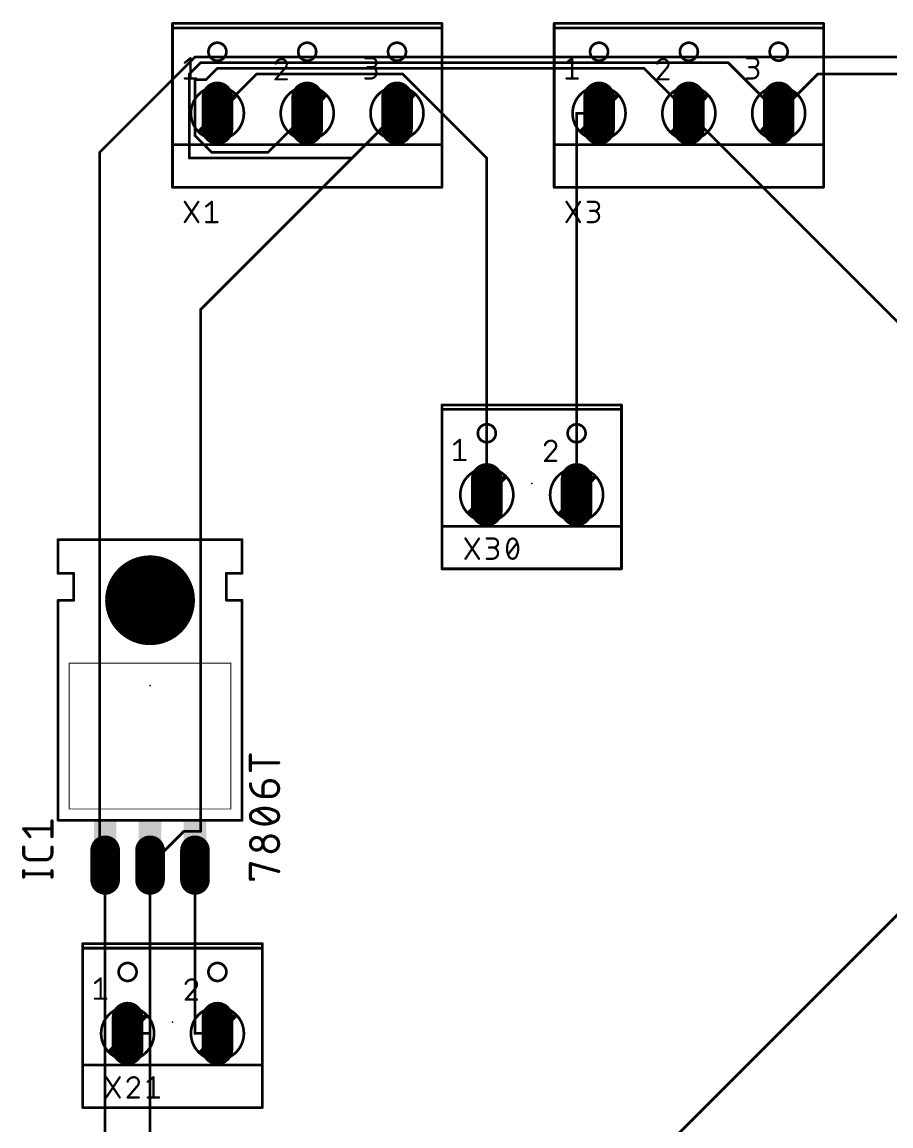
# Model space of a CAD drawing. Extents: x 12 to 245, y 1 to 99.
# Drawn here: x 11.8 to 61, y 36 to 98.5 of the extents above; entities that cross this region are included whole.
import ezdxf

# ---------------------------------------------------------------- set-up
doc = ezdxf.new("R2010")
doc.units = 0
for name, color, linetype in [('1', 12, 'CONTINUOUS'), ('17', 110, 'CONTINUOUS'), ('20', 31, 'CONTINUOUS'), ('21', 253, 'CONTINUOUS'), ('23', 53, 'CONTINUOUS'), ('25', 253, 'CONTINUOUS'), ('27', 253, 'CONTINUOUS'), ('42', 132, 'CONTINUOUS'), ('43', 110, 'CONTINUOUS'), ('51', 253, 'CONTINUOUS')]:
    doc.layers.add(name, color=color, linetype=linetype)

# ---------------------------------------------------------------- blocks, each defined once
blk = doc.blocks.new('RECT')
blk.add_solid([(-0.5, -0.5), (0.5, -0.5), (-0.5, 0.5), (0.5, 0.5)])
blk = doc.blocks.new('LONGP100')
at = {"const_width": 1}
blk.add_lwpolyline([(-0.5, 0), (0.5, 0)], dxfattribs=at)
at = {"const_width": 0.5}
for points in [[(-0.5, 0.25, 1), (-0.5, -0.25)], [(0.5, -0.25, 1), (0.5, 0.25)]]:
    blk.add_lwpolyline(points, format="xyb", dxfattribs=at)

msp = doc.modelspace()

# ---------------------------------------------------------------- linework, layer by layer
at = {"layer": '1', "const_width": 0.1524}
for points in [[(16.1925, 91.1225), (21.59, 96.52)], [(21.2725, 95.5675), (21.9075, 96.2025)], [(21.59, 96.52), (66.675, 96.52)], [(21.9075, 96.2025), (51.7525, 96.2025)], [(51.7525, 96.2025), (54.61, 93.345)], [(21.2725, 90.805), (21.2725, 95.5675)], [(22.86, 95.885), (22.225, 95.25)], [(46.99, 95.885), (22.86, 95.885)], [(25.0825, 95.5675), (22.86, 93.345)], [(33.3375, 95.5675), (25.0825, 95.5675)], [(38.1, 90.805), (33.3375, 95.5675)], [(49.53, 93.345), (46.99, 95.885)], [(56.8325, 95.5675), (54.61, 93.345)], [(65.0875, 95.5675), (56.8325, 95.5675)], [(21.59, 95.25), (21.59, 92.075)], [(22.225, 95.25), (21.59, 95.25)], [(25.7175, 91.1225), (27.94, 93.345)], [(30.48, 90.805), (33.02, 93.345)], [(43.18, 93.345), (43.18, 71.755)], [(44.45, 93.345), (43.18, 93.345)], [(64.4525, 78.4225), (49.53, 93.345)], [(21.59, 92.075), (22.5425, 91.1225)], [(16.1925, 50.8), (16.1925, 91.1225)], [(22.5425, 91.1225), (25.7175, 91.1225)], [(30.48, 90.805), (21.2725, 90.805)], [(21.9075, 82.2325), (30.48, 90.805)], [(38.1, 71.755), (38.1, 90.805)], [(21.9075, 52.705), (21.9075, 82.2325)], [(86.36, 73.025), (22.86, 9.525)], [(19.05, 50.8), (20.955, 52.705)], [(20.955, 52.705), (21.9075, 52.705)], [(16.51, 50.8), (16.1925, 50.8)], [(16.51, 6.985), (16.51, 50.8)], [(19.05, 41.275), (19.05, 50.8)], [(21.59, 41.275), (21.59, 50.8)], [(17.78, 41.275), (19.05, 41.275)], [(19.05, 41.275), (19.05, 10.795)], [(22.86, 41.275), (21.59, 41.275)]]:
    msp.add_lwpolyline(points, dxfattribs=at)
at = {"layer": '1', "const_width": 0.0762}
for points in [[(21.59, 96.5581, 1), (21.59, 96.4819)], [(21.6169, 96.4931, 1), (21.5631, 96.5469)], [(21.9075, 96.2406, 1), (21.9075, 96.1644)], [(21.9344, 96.1756, 1), (21.8806, 96.2294)], [(51.7794, 96.2294, 1), (51.7256, 96.1756)], [(51.7525, 96.1644, 1), (51.7525, 96.2406)], [(21.3106, 95.5675, 1), (21.2344, 95.5675)], [(21.2456, 95.5944, 1), (21.2994, 95.5406)], [(22.86, 95.9231, 1), (22.86, 95.8469)], [(22.8869, 95.8581, 1), (22.8331, 95.9119)], [(25.0825, 95.6056, 1), (25.0825, 95.5294)], [(25.1094, 95.5406, 1), (25.0556, 95.5944)], [(33.3644, 95.5944, 1), (33.3106, 95.5406)], [(33.3375, 95.5294, 1), (33.3375, 95.6056)], [(47.0169, 95.9119, 1), (46.9631, 95.8581)], [(46.99, 95.8469, 1), (46.99, 95.9231)], [(56.8325, 95.6056, 1), (56.8325, 95.5294)], [(56.8594, 95.5406, 1), (56.8056, 95.5944)], [(21.6281, 95.25, 1), (21.5519, 95.25)], [(21.59, 95.2881, 1), (21.59, 95.2119)], [(22.1981, 95.2769, 1), (22.2519, 95.2231)], [(22.225, 95.2119, 1), (22.225, 95.2881)], [(22.8331, 93.3719, 1), (22.8869, 93.3181)], [(27.9669, 93.3181, 1), (27.9131, 93.3719)], [(33.0469, 93.3181, 1), (32.9931, 93.3719)], [(43.2181, 93.345, 1), (43.1419, 93.345)], [(43.18, 93.3831, 1), (43.18, 93.3069)], [(44.45, 93.3069, 1), (44.45, 93.3831)], [(49.5569, 93.3719, 1), (49.5031, 93.3181)], [(49.5031, 93.3181, 1), (49.5569, 93.3719)], [(54.5831, 93.3719, 1), (54.6369, 93.3181)], [(54.5831, 93.3181, 1), (54.6369, 93.3719)], [(21.5519, 92.075, 1), (21.6281, 92.075)], [(21.6169, 92.1019, 1), (21.5631, 92.0481)], [(16.2306, 91.1225, 1), (16.1544, 91.1225)], [(22.5425, 91.1606, 1), (22.5425, 91.0844)], [(25.7175, 91.0844, 1), (25.7175, 91.1606)], [(16.1656, 91.1494, 1), (16.2194, 91.0956)], [(21.2725, 90.8431, 1), (21.2725, 90.7669)], [(21.2344, 90.805, 1), (21.3106, 90.805)], [(22.5156, 91.0956, 1), (22.5694, 91.1494)], [(25.6906, 91.1494, 1), (25.7444, 91.0956)], [(30.4531, 90.8319, 1), (30.5069, 90.7781)], [(30.5069, 90.7781, 1), (30.4531, 90.8319)], [(30.48, 90.7669, 1), (30.48, 90.8431)], [(38.1381, 90.805, 1), (38.0619, 90.805)], [(38.0731, 90.7781, 1), (38.1269, 90.8319)], [(21.9456, 82.2325, 1), (21.8694, 82.2325)], [(21.8806, 82.2594, 1), (21.9344, 82.2056)], [(38.0619, 71.755, 1), (38.1381, 71.755)], [(43.1419, 71.755, 1), (43.2181, 71.755)], [(20.955, 52.7431, 1), (20.955, 52.6669)], [(20.9819, 52.6781, 1), (20.9281, 52.7319)], [(21.8694, 52.705, 1), (21.9456, 52.705)], [(21.9075, 52.6669, 1), (21.9075, 52.7431)], [(16.1925, 50.8381, 1), (16.1925, 50.7619)], [(16.1544, 50.8, 1), (16.2306, 50.8)], [(16.5481, 50.8, 1), (16.4719, 50.8)], [(16.51, 50.7619, 1), (16.51, 50.8381)], [(19.0881, 50.8, 1), (19.0119, 50.8)], [(19.0231, 50.8269, 1), (19.0769, 50.7731)], [(21.6281, 50.8, 1), (21.5519, 50.8)], [(17.78, 41.3131, 1), (17.78, 41.2369)], [(19.0881, 41.275, 1), (19.0119, 41.275)], [(19.0119, 41.275, 1), (19.0881, 41.275)], [(19.05, 41.2369, 1), (19.05, 41.3131)], [(21.59, 41.3131, 1), (21.59, 41.2369)], [(21.5519, 41.275, 1), (21.6281, 41.275)], [(22.86, 41.2369, 1), (22.86, 41.3131)]]:
    msp.add_lwpolyline(points, format="xyb", dxfattribs=at)
at = {"layer": '20'}
msp.add_circle((19.05, 65.786), 1.651, dxfattribs=at)
at = {"layer": '21'}
for points, const_width in [([(20.32, 98.171), (20.32, 98.425)], 0.1524), ([(20.32, 98.425), (35.56, 98.425)], 0.1524), ([(35.56, 98.171), (20.32, 98.171)], 0.1524), ([(20.32, 91.567), (20.32, 98.171)], 0.1524), ([(35.56, 98.171), (35.56, 98.425)], 0.1524), ([(35.56, 98.171), (35.56, 91.567)], 0.1524), ([(41.91, 98.171), (41.91, 98.425)], 0.1524), ([(41.91, 98.425), (57.15, 98.425)], 0.1524), ([(57.15, 98.171), (41.91, 98.171)], 0.1524), ([(41.91, 91.567), (41.91, 98.171)], 0.1524), ([(57.15, 98.171), (57.15, 98.425)], 0.1524), ([(57.15, 98.171), (57.15, 91.567)], 0.1524), ([(20.32, 89.154), (20.32, 91.567)], 0.1524), ([(20.32, 91.567), (21.971, 91.567)], 0.1524), ([(23.749, 91.567), (27.051, 91.567)], 0.1524), ([(28.829, 91.567), (32.131, 91.567)], 0.1524), ([(33.909, 91.567), (35.56, 91.567)], 0.1524), ([(35.56, 91.567), (35.56, 89.154)], 0.1524), ([(41.91, 89.154), (41.91, 91.567)], 0.1524), ([(41.91, 91.567), (43.561, 91.567)], 0.1524), ([(45.339, 91.567), (48.641, 91.567)], 0.1524), ([(50.419, 91.567), (53.721, 91.567)], 0.1524), ([(55.499, 91.567), (57.15, 91.567)], 0.1524), ([(57.15, 91.567), (57.15, 89.154)], 0.1524), ([(20.32, 89.154), (35.56, 89.154)], 0.1524), ([(41.91, 89.154), (57.15, 89.154)], 0.1524), ([(35.56, 76.581), (35.56, 76.835)], 0.1524), ([(35.56, 76.835), (45.72, 76.835)], 0.1524), ([(45.72, 76.581), (45.72, 76.835)], 0.1524), ([(35.56, 76.581), (45.72, 76.581)], 0.1524), ([(35.56, 76.581), (35.56, 69.977)], 0.1524), ([(45.72, 69.977), (45.72, 76.581)], 0.1524), ([(35.56, 69.977), (37.211, 69.977)], 0.1524), ([(35.56, 69.977), (35.56, 67.564)], 0.1524), ([(38.989, 69.977), (42.291, 69.977)], 0.1524), ([(44.069, 69.977), (45.72, 69.977)], 0.1524), ([(45.72, 67.564), (45.72, 69.977)], 0.1524), ([(24.257, 69.215), (13.843, 69.215)], 0.1524), ([(13.843, 67.31), (13.843, 69.215)], 0.1524), ([(24.257, 67.31), (24.257, 69.215)], 0.1524), ([(45.72, 67.564), (35.56, 67.564)], 0.1524), ([(14.732, 67.31), (13.843, 67.31)], 0.1524), ([(14.732, 65.786), (14.732, 67.31)], 0.1524), ([(23.368, 65.786), (23.368, 67.31)], 0.1524), ([(23.368, 67.31), (24.257, 67.31)], 0.1524), ([(13.843, 53.34), (13.843, 65.786)], 0.1524), ([(13.843, 65.786), (14.732, 65.786)], 0.1524), ([(24.257, 65.786), (23.368, 65.786)], 0.1524), ([(24.257, 53.34), (24.257, 65.786)], 0.1524), ([(23.622, 62.23), (14.478, 62.23)], 0.0508), ([(14.478, 53.975), (14.478, 62.23)], 0.0508), ([(23.622, 62.23), (23.622, 53.975)], 0.0508), ([(14.478, 53.975), (23.622, 53.975)], 0.0508), ([(13.843, 53.34), (24.257, 53.34)], 0.1524), ([(15.24, 46.101), (15.24, 46.355)], 0.1524), ([(15.24, 46.355), (25.4, 46.355)], 0.1524), ([(25.4, 46.101), (25.4, 46.355)], 0.1524), ([(15.24, 46.101), (25.4, 46.101)], 0.1524), ([(15.24, 46.101), (15.24, 39.497)], 0.1524), ([(25.4, 39.497), (25.4, 46.101)], 0.1524), ([(15.24, 39.497), (16.891, 39.497)], 0.1524), ([(15.24, 39.497), (15.24, 37.084)], 0.1524), ([(18.669, 39.497), (21.971, 39.497)], 0.1524), ([(23.749, 39.497), (25.4, 39.497)], 0.1524), ([(25.4, 37.084), (25.4, 39.497)], 0.1524), ([(25.4, 37.084), (15.24, 37.084)], 0.1524)]:
    msp.add_lwpolyline(points, dxfattribs=dict(at, const_width=const_width))
for points, const_width in [([(20.3581, 98.425, 1), (20.2819, 98.425)], 0.0762), ([(20.32, 98.4631, 1), (20.32, 98.3869)], 0.0762), ([(20.32, 98.2091, 1), (20.32, 98.1329)], 0.0762), ([(20.3581, 98.171, 1), (20.2819, 98.171)], 0.0762), ([(20.2819, 98.171, 1), (20.3581, 98.171)], 0.0762), ([(35.5981, 98.425, 1), (35.5219, 98.425)], 0.0762), ([(35.5981, 98.171, 1), (35.5219, 98.171)], 0.0762), ([(35.5219, 98.171, 1), (35.5981, 98.171)], 0.0762), ([(35.56, 98.3869, 1), (35.56, 98.4631)], 0.0762), ([(35.56, 98.1329, 1), (35.56, 98.2091)], 0.0762), ([(41.9481, 98.425, 1), (41.8719, 98.425)], 0.0762), ([(41.91, 98.4631, 1), (41.91, 98.3869)], 0.0762), ([(41.91, 98.2091, 1), (41.91, 98.1329)], 0.0762), ([(41.9481, 98.171, 1), (41.8719, 98.171)], 0.0762), ([(41.8719, 98.171, 1), (41.9481, 98.171)], 0.0762), ([(57.1881, 98.425, 1), (57.1119, 98.425)], 0.0762), ([(57.1881, 98.171, 1), (57.1119, 98.171)], 0.0762), ([(57.1119, 98.171, 1), (57.1881, 98.171)], 0.0762), ([(57.15, 98.3869, 1), (57.15, 98.4631)], 0.0762), ([(57.15, 98.1329, 1), (57.15, 98.2091)], 0.0762), ([(22.86, 96.3168, 1), (22.86, 97.3328, 1), (22.86, 96.3168)], 0.1524), ([(27.94, 96.3168, 1), (27.94, 97.3328, 1), (27.94, 96.3168)], 0.1524), ([(33.02, 96.3168, 1), (33.02, 97.3328, 1), (33.02, 96.3168)], 0.1524), ([(44.45, 96.3168, 1), (44.45, 97.3328, 1), (44.45, 96.3168)], 0.1524), ([(49.53, 96.3168, 1), (49.53, 97.3328, 1), (49.53, 96.3168)], 0.1524), ([(54.61, 96.3168, 1), (54.61, 97.3328, 1), (54.61, 96.3168)], 0.1524), ([(20.3581, 91.567, 1), (20.2819, 91.567)], 0.0762), ([(20.32, 91.6051, 1), (20.32, 91.5289)], 0.0762), ([(20.2819, 91.567, 1), (20.3581, 91.567)], 0.0762), ([(21.971, 91.5289, 1), (21.971, 91.6051)], 0.0762), ([(23.749, 91.6051, 1), (23.749, 91.5289)], 0.0762), ([(27.051, 91.5289, 1), (27.051, 91.6051)], 0.0762), ([(28.829, 91.6051, 1), (28.829, 91.5289)], 0.0762), ([(32.131, 91.5289, 1), (32.131, 91.6051)], 0.0762), ([(33.909, 91.6051, 1), (33.909, 91.5289)], 0.0762), ([(35.5981, 91.567, 1), (35.5219, 91.567)], 0.0762), ([(35.5219, 91.567, 1), (35.5981, 91.567)], 0.0762), ([(35.56, 91.5289, 1), (35.56, 91.6051)], 0.0762), ([(41.9481, 91.567, 1), (41.8719, 91.567)], 0.0762), ([(41.91, 91.6051, 1), (41.91, 91.5289)], 0.0762), ([(41.8719, 91.567, 1), (41.9481, 91.567)], 0.0762), ([(43.561, 91.5289, 1), (43.561, 91.6051)], 0.0762), ([(45.339, 91.6051, 1), (45.339, 91.5289)], 0.0762), ([(48.641, 91.5289, 1), (48.641, 91.6051)], 0.0762), ([(50.419, 91.6051, 1), (50.419, 91.5289)], 0.0762), ([(53.721, 91.5289, 1), (53.721, 91.6051)], 0.0762), ([(55.499, 91.6051, 1), (55.499, 91.5289)], 0.0762), ([(57.1881, 91.567, 1), (57.1119, 91.567)], 0.0762), ([(57.1119, 91.567, 1), (57.1881, 91.567)], 0.0762), ([(57.15, 91.5289, 1), (57.15, 91.6051)], 0.0762), ([(20.32, 89.1921, 1), (20.32, 89.1159)], 0.0762), ([(20.2819, 89.154, 1), (20.3581, 89.154)], 0.0762), ([(35.5219, 89.154, 1), (35.5981, 89.154)], 0.0762), ([(35.56, 89.1159, 1), (35.56, 89.1921)], 0.0762), ([(41.91, 89.1921, 1), (41.91, 89.1159)], 0.0762), ([(41.8719, 89.154, 1), (41.9481, 89.154)], 0.0762), ([(57.1119, 89.154, 1), (57.1881, 89.154)], 0.0762), ([(57.15, 89.1159, 1), (57.15, 89.1921)], 0.0762), ([(35.5981, 76.835, 1), (35.5219, 76.835)], 0.0762), ([(35.56, 76.8731, 1), (35.56, 76.7969)], 0.0762), ([(45.7581, 76.835, 1), (45.6819, 76.835)], 0.0762), ([(45.72, 76.7969, 1), (45.72, 76.8731)], 0.0762), ([(35.56, 76.6191, 1), (35.56, 76.5429)], 0.0762), ([(35.5981, 76.581, 1), (35.5219, 76.581)], 0.0762), ([(35.5219, 76.581, 1), (35.5981, 76.581)], 0.0762), ([(45.7581, 76.581, 1), (45.6819, 76.581)], 0.0762), ([(45.6819, 76.581, 1), (45.7581, 76.581)], 0.0762), ([(45.72, 76.5429, 1), (45.72, 76.6191)], 0.0762), ([(38.1, 74.7268, 1), (38.1, 75.7428, 1), (38.1, 74.7268)], 0.1524), ([(43.18, 74.7268, 1), (43.18, 75.7428, 1), (43.18, 74.7268)], 0.1524), ([(35.56, 70.0151, 1), (35.56, 69.9389)], 0.0762), ([(35.5981, 69.977, 1), (35.5219, 69.977)], 0.0762), ([(35.5219, 69.977, 1), (35.5981, 69.977)], 0.0762), ([(37.211, 69.9389, 1), (37.211, 70.0151)], 0.0762), ([(38.989, 70.0151, 1), (38.989, 69.9389)], 0.0762), ([(42.291, 69.9389, 1), (42.291, 70.0151)], 0.0762), ([(44.069, 70.0151, 1), (44.069, 69.9389)], 0.0762), ([(45.7581, 69.977, 1), (45.6819, 69.977)], 0.0762), ([(45.6819, 69.977, 1), (45.7581, 69.977)], 0.0762), ([(45.72, 69.9389, 1), (45.72, 70.0151)], 0.0762), ([(13.843, 69.2531, 1), (13.843, 69.1769)], 0.0762), ([(13.8811, 69.215, 1), (13.8049, 69.215)], 0.0762), ([(24.2951, 69.215, 1), (24.2189, 69.215)], 0.0762), ([(24.257, 69.1769, 1), (24.257, 69.2531)], 0.0762), ([(19.05, 63.9826, 1), (19.05, 67.5894, 1), (19.05, 63.9826)], 0.1524), ([(35.56, 67.6021, 1), (35.56, 67.5259)], 0.0762), ([(35.5219, 67.564, 1), (35.5981, 67.564)], 0.0762), ([(45.6819, 67.564, 1), (45.7581, 67.564)], 0.0762), ([(45.72, 67.5259, 1), (45.72, 67.6021)], 0.0762), ([(13.843, 67.3481, 1), (13.843, 67.2719)], 0.0762), ([(13.8049, 67.31, 1), (13.8811, 67.31)], 0.0762), ([(14.7701, 67.31, 1), (14.6939, 67.31)], 0.0762), ([(14.732, 67.2719, 1), (14.732, 67.3481)], 0.0762), ([(23.4061, 67.31, 1), (23.3299, 67.31)], 0.0762), ([(23.368, 67.3481, 1), (23.368, 67.2719)], 0.0762), ([(24.2189, 67.31, 1), (24.2951, 67.31)], 0.0762), ([(24.257, 67.2719, 1), (24.257, 67.3481)], 0.0762), ([(13.8811, 65.786, 1), (13.8049, 65.786)], 0.0762), ([(13.843, 65.8241, 1), (13.843, 65.7479)], 0.0762), ([(14.6939, 65.786, 1), (14.7701, 65.786)], 0.0762), ([(14.732, 65.7479, 1), (14.732, 65.8241)], 0.0762), ([(23.368, 65.8241, 1), (23.368, 65.7479)], 0.0762), ([(23.3299, 65.786, 1), (23.4061, 65.786)], 0.0762), ([(24.2951, 65.786, 1), (24.2189, 65.786)], 0.0762), ([(24.257, 65.7479, 1), (24.257, 65.8241)], 0.0762), ([(14.478, 62.2427, 1), (14.478, 62.2173)], 0.0254), ([(14.4907, 62.23, 1), (14.4653, 62.23)], 0.0254), ([(23.6347, 62.23, 1), (23.6093, 62.23)], 0.0254), ([(23.622, 62.2173, 1), (23.622, 62.2427)], 0.0254), ([(14.478, 53.9877, 1), (14.478, 53.9623)], 0.0254), ([(14.4653, 53.975, 1), (14.4907, 53.975)], 0.0254), ([(23.6093, 53.975, 1), (23.6347, 53.975)], 0.0254), ([(23.622, 53.9623, 1), (23.622, 53.9877)], 0.0254), ([(13.843, 53.3781, 1), (13.843, 53.3019)], 0.0762), ([(13.8049, 53.34, 1), (13.8811, 53.34)], 0.0762), ([(24.2189, 53.34, 1), (24.2951, 53.34)], 0.0762), ([(24.257, 53.3019, 1), (24.257, 53.3781)], 0.0762), ([(15.2781, 46.355, 1), (15.2019, 46.355)], 0.0762), ([(15.24, 46.3931, 1), (15.24, 46.3169)], 0.0762), ([(25.4381, 46.355, 1), (25.3619, 46.355)], 0.0762), ([(25.4, 46.3169, 1), (25.4, 46.3931)], 0.0762), ([(15.24, 46.1391, 1), (15.24, 46.0629)], 0.0762), ([(15.2781, 46.101, 1), (15.2019, 46.101)], 0.0762), ([(15.2019, 46.101, 1), (15.2781, 46.101)], 0.0762), ([(25.4381, 46.101, 1), (25.3619, 46.101)], 0.0762), ([(25.3619, 46.101, 1), (25.4381, 46.101)], 0.0762), ([(25.4, 46.0629, 1), (25.4, 46.1391)], 0.0762), ([(17.78, 44.2468, 1), (17.78, 45.2628, 1), (17.78, 44.2468)], 0.1524), ([(22.86, 44.2468, 1), (22.86, 45.2628, 1), (22.86, 44.2468)], 0.1524), ([(15.24, 39.5351, 1), (15.24, 39.4589)], 0.0762), ([(15.2781, 39.497, 1), (15.2019, 39.497)], 0.0762), ([(15.2019, 39.497, 1), (15.2781, 39.497)], 0.0762), ([(16.891, 39.4589, 1), (16.891, 39.5351)], 0.0762), ([(18.669, 39.5351, 1), (18.669, 39.4589)], 0.0762), ([(21.971, 39.4589, 1), (21.971, 39.5351)], 0.0762), ([(23.749, 39.5351, 1), (23.749, 39.4589)], 0.0762), ([(25.4381, 39.497, 1), (25.3619, 39.497)], 0.0762), ([(25.3619, 39.497, 1), (25.4381, 39.497)], 0.0762), ([(25.4, 39.4589, 1), (25.4, 39.5351)], 0.0762), ([(15.24, 37.1221, 1), (15.24, 37.0459)], 0.0762), ([(15.2019, 37.084, 1), (15.2781, 37.084)], 0.0762), ([(25.3619, 37.084, 1), (25.4381, 37.084)], 0.0762), ([(25.4, 37.0459, 1), (25.4, 37.1221)], 0.0762)]:
    msp.add_lwpolyline(points, format="xyb", dxfattribs=dict(at, const_width=const_width))
at = {"layer": '23'}
for p in [(27.94, 93.98), (49.53, 93.98), (40.64, 72.39), (19.05, 60.96), (20.32, 41.91)]:
    msp.add_point(p, dxfattribs=at)
at = {"layer": '25'}
for points, const_width in [([(21.0185, 87.1855), (21.7805, 88.3285)], 0.127), ([(21.0185, 88.3285), (21.7805, 87.1855)], 0.127), ([(22.225, 88.0745), (22.5425, 88.3285)], 0.127), ([(22.5425, 88.3285), (22.5425, 87.1855)], 0.127), ([(42.6085, 87.1855), (43.3705, 88.3285)], 0.127), ([(42.6085, 88.3285), (43.3705, 87.1855)], 0.127), ([(43.815, 88.3285), (44.196, 88.3285)], 0.127), ([(44.196, 87.8205), (43.942, 87.8205)], 0.127), ([(22.225, 87.1855), (22.86, 87.1855)], 0.127), ([(43.815, 87.1855), (44.1325, 87.1855)], 0.127), ([(36.8935, 68.1355), (37.6555, 69.2785)], 0.127), ([(36.8935, 69.2785), (37.6555, 68.1355)], 0.127), ([(38.1, 69.2785), (38.481, 69.2785)], 0.127), ([(38.481, 68.7705), (38.227, 68.7705)], 0.127), ([(39.3065, 68.3895), (39.8145, 69.0245)], 0.127), ([(38.1, 68.1355), (38.4175, 68.1355)], 0.127), ([(13.5001, 52.4133), (13.5001, 53.3023)], 0.1778), ([(12.2555, 52.4133), (11.8999, 52.8578)], 0.1778), ([(11.8999, 52.8578), (13.5001, 52.8578)], 0.1778), ([(11.8999, 51.4619), (11.8999, 51.8175)], 0.1778), ([(13.5001, 51.8175), (13.5001, 51.4619)], 0.1778), ([(13.1445, 51.1063), (12.2555, 51.1063)], 0.1778), ([(11.8999, 50.1269), (11.8999, 50.4825)], 0.1778), ([(11.8999, 50.3047), (13.5001, 50.3047)], 0.1778), ([(13.5001, 50.1269), (13.5001, 50.4825)], 0.1778), ([(16.5735, 37.6555), (17.3355, 38.7985)], 0.127), ([(16.5735, 38.7985), (17.3355, 37.6555)], 0.127), ([(18.923, 38.5445), (19.2405, 38.7985)], 0.127), ([(19.2405, 38.7985), (19.2405, 37.6555)], 0.127), ([(18.3198, 38.2905), (17.78, 37.6555)], 0.127), ([(17.78, 37.6555), (18.415, 37.6555)], 0.127), ([(18.923, 37.6555), (19.558, 37.6555)], 0.127)]:
    msp.add_lwpolyline(points, dxfattribs=dict(at, const_width=const_width))
for points, const_width in [([(21.0449, 88.3461, 1), (20.9921, 88.3109)], 0.0635), ([(21.8069, 88.3109, 1), (21.7541, 88.3461)], 0.0635), ([(22.2052, 88.0993, 1), (22.2448, 88.0497)], 0.0635), ([(22.5742, 88.3285, 1), (22.5108, 88.3285)], 0.0635), ([(22.5623, 88.3037, 1), (22.5227, 88.3533)], 0.0635), ([(42.6349, 88.3461, 1), (42.5821, 88.3109)], 0.0635), ([(43.3969, 88.3109, 1), (43.3441, 88.3461)], 0.0635), ([(43.815, 88.3603, 1), (43.815, 88.2968)], 0.0635), ([(44.196, 87.8205, 1), (44.196, 88.3285)], 0.127), ([(44.196, 88.3603, 1), (44.196, 88.2968)], 0.0635), ([(44.196, 88.2968, 1), (44.196, 88.3603)], 0.0635), ([(43.942, 87.8523, 1), (43.942, 87.7888)], 0.0635), ([(44.1325, 87.8523, 1), (44.1325, 87.7888)], 0.0635), ([(44.1325, 87.1855, 1), (44.1325, 87.8205)], 0.127), ([(44.196, 87.8523, 1), (44.196, 87.7888)], 0.0635), ([(44.196, 87.7888, 1), (44.196, 87.8523)], 0.0635), ([(20.9921, 87.2031, 1), (21.0449, 87.1679)], 0.0635), ([(21.7541, 87.1679, 1), (21.8069, 87.2031)], 0.0635), ([(22.225, 87.2173, 1), (22.225, 87.1538)], 0.0635), ([(22.5108, 87.1855, 1), (22.5742, 87.1855)], 0.0635), ([(22.86, 87.1538, 1), (22.86, 87.2173)], 0.0635), ([(42.5821, 87.2031, 1), (42.6349, 87.1679)], 0.0635), ([(43.3441, 87.1679, 1), (43.3969, 87.2031)], 0.0635), ([(43.815, 87.2173, 1), (43.815, 87.1538)], 0.0635), ([(44.1325, 87.2173, 1), (44.1325, 87.1538)], 0.0635), ([(44.1325, 87.1538, 1), (44.1325, 87.2173)], 0.0635), ([(36.9199, 69.2961, 1), (36.8671, 69.2609)], 0.0635), ([(37.6819, 69.2609, 1), (37.6291, 69.2961)], 0.0635), ([(38.1, 69.3103, 1), (38.1, 69.2468)], 0.0635), ([(38.481, 69.3103, 1), (38.481, 69.2468)], 0.0635), ([(38.481, 68.7705, 1), (38.481, 69.2785)], 0.127), ([(38.481, 69.2468, 1), (38.481, 69.3103)], 0.0635), ([(39.5605, 69.2785, 0.3205), (39.3383, 69.1197)], 0.127), ([(39.5605, 69.3103, 1), (39.5605, 69.2468)], 0.0635), ([(39.7828, 69.1197, 0.3205), (39.5605, 69.2785)], 0.127), ([(39.5605, 69.2468, 1), (39.5605, 69.3103)], 0.0635), ([(38.227, 68.8023, 1), (38.227, 68.7387)], 0.0635), ([(38.4175, 68.8023, 1), (38.4175, 68.7387)], 0.0635), ([(38.4175, 68.1355, 1), (38.4175, 68.7705)], 0.127), ([(38.481, 68.8023, 1), (38.481, 68.7387)], 0.0635), ([(38.481, 68.7387, 1), (38.481, 68.8023)], 0.0635), ([(39.2748, 68.707, 1), (39.2112, 68.707)], 0.0635), ([(39.2112, 68.707, 1), (39.2748, 68.707)], 0.0635), ([(39.3383, 69.1197, 0.1139), (39.243, 68.707)], 0.127), ([(39.243, 68.707, 0.1139), (39.3383, 68.2943)], 0.127), ([(39.3082, 69.13, 1), (39.3683, 69.1095)], 0.0635), ([(39.3668, 69.1058, 1), (39.3097, 69.1337)], 0.0635), ([(39.8113, 69.1337, 1), (39.7542, 69.1058)], 0.0635), ([(39.878, 68.707, 0.1139), (39.7828, 69.1197)], 0.127), ([(39.7828, 68.2943, 0.1139), (39.878, 68.707)], 0.127), ([(39.7527, 69.1095, 1), (39.8128, 69.13)], 0.0635), ([(39.8393, 69.0047, 1), (39.7897, 69.0443)], 0.0635), ([(39.9098, 68.707, 1), (39.8462, 68.707)], 0.0635), ([(39.8462, 68.707, 1), (39.9098, 68.707)], 0.0635), ([(36.8671, 68.1531, 1), (36.9199, 68.1179)], 0.0635), ([(37.6291, 68.1179, 1), (37.6819, 68.1531)], 0.0635), ([(38.1, 68.1673, 1), (38.1, 68.1038)], 0.0635), ([(38.4175, 68.1673, 1), (38.4175, 68.1038)], 0.0635), ([(38.4175, 68.1038, 1), (38.4175, 68.1673)], 0.0635), ([(39.2817, 68.4093, 1), (39.3313, 68.3697)], 0.0635), ([(39.3683, 68.3045, 1), (39.3082, 68.284)], 0.0635), ([(39.3383, 68.2943, 0.3205), (39.5605, 68.1355)], 0.127), ([(39.3097, 68.2803, 1), (39.3668, 68.3082)], 0.0635), ([(39.5605, 68.1355, 0.3205), (39.7828, 68.2943)], 0.127), ([(39.5605, 68.1673, 1), (39.5605, 68.1038)], 0.0635), ([(39.5605, 68.1038, 1), (39.5605, 68.1673)], 0.0635), ([(39.7542, 68.3082, 1), (39.8113, 68.2803)], 0.0635), ([(39.8128, 68.284, 1), (39.7527, 68.3045)], 0.0635), ([(13.5445, 53.3023, 1), (13.4557, 53.3023)], 0.0889), ([(11.9346, 52.8856, 1), (11.8652, 52.83)], 0.0889), ([(11.8999, 52.9023, 1), (11.8999, 52.8134)], 0.0889), ([(12.2208, 52.3855, 1), (12.2902, 52.4411)], 0.0889), ([(13.5001, 52.8134, 1), (13.5001, 52.9023)], 0.0889), ([(11.9444, 51.8175, 1), (11.8555, 51.8175)], 0.0889), ([(13.4557, 52.4133, 1), (13.5445, 52.4133)], 0.0889), ([(13.5445, 51.8175, 1), (13.4557, 51.8175)], 0.0889), ([(11.8999, 51.4619, 0.4142), (12.2555, 51.1063)], 0.1778), ([(11.9444, 51.4619, 1), (11.8555, 51.4619)], 0.0889), ([(11.8555, 51.4619, 1), (11.9444, 51.4619)], 0.0889), ([(13.1445, 51.1063, 0.4142), (13.5001, 51.4619)], 0.1778), ([(13.5445, 51.4619, 1), (13.4557, 51.4619)], 0.0889), ([(13.4557, 51.4619, 1), (13.5445, 51.4619)], 0.0889), ([(12.2555, 51.1508, 1), (12.2555, 51.0619)], 0.0889), ([(12.2555, 51.0619, 1), (12.2555, 51.1508)], 0.0889), ([(13.1445, 51.1508, 1), (13.1445, 51.0619)], 0.0889), ([(13.1445, 51.0619, 1), (13.1445, 51.1508)], 0.0889), ([(11.9444, 50.4825, 1), (11.8555, 50.4825)], 0.0889), ([(11.8999, 50.3492, 1), (11.8999, 50.2603)], 0.0889), ([(11.8555, 50.1269, 1), (11.9444, 50.1269)], 0.0889), ([(13.5445, 50.4825, 1), (13.4557, 50.4825)], 0.0889), ([(13.4557, 50.1269, 1), (13.5445, 50.1269)], 0.0889), ([(13.5001, 50.2603, 1), (13.5001, 50.3492)], 0.0889), ([(16.5999, 38.8161, 1), (16.5471, 38.7809)], 0.0635), ([(17.3619, 38.7809, 1), (17.3091, 38.8161)], 0.0635), ([(18.1293, 38.7985, 0.3252), (17.78, 38.5445)], 0.127), ([(18.1293, 38.8303, 1), (18.1293, 38.7668)], 0.0635), ([(18.415, 38.5128, 0.4142), (18.1293, 38.7985)], 0.127), ([(18.1292, 38.7668, 1), (18.1293, 38.8303)], 0.0635), ([(19.2722, 38.7985, 1), (19.2088, 38.7985)], 0.0635), ([(19.2603, 38.7737, 1), (19.2207, 38.8233)], 0.0635), ([(17.7498, 38.5543, 1), (17.8102, 38.5347)], 0.0635), ([(18.3198, 38.2905, 0.2053), (18.415, 38.5128)], 0.127), ([(18.2979, 38.3135, 1), (18.3416, 38.2675)], 0.0635), ([(18.3439, 38.2699, 1), (18.2956, 38.3111)], 0.0635), ([(18.4467, 38.5128, 1), (18.3833, 38.5127)], 0.0635), ([(18.3833, 38.5128, 1), (18.4467, 38.5128)], 0.0635), ([(18.9032, 38.5693, 1), (18.9428, 38.5197)], 0.0635), ([(16.5471, 37.6731, 1), (16.5999, 37.6379)], 0.0635), ([(17.3091, 37.6379, 1), (17.3619, 37.6731)], 0.0635), ([(17.78, 37.6873, 1), (17.78, 37.6238)], 0.0635), ([(17.7558, 37.6761, 1), (17.8042, 37.6349)], 0.0635), ([(18.415, 37.6238, 1), (18.415, 37.6873)], 0.0635), ([(18.923, 37.6873, 1), (18.923, 37.6238)], 0.0635), ([(19.2088, 37.6555, 1), (19.2722, 37.6555)], 0.0635), ([(19.558, 37.6238, 1), (19.558, 37.6873)], 0.0635)]:
    msp.add_lwpolyline(points, format="xyb", dxfattribs=dict(at, const_width=const_width))
at = {"layer": '27', "const_width": 0.1778}
for points in [[(24.7269, 56.1482), (24.7269, 57.0372)], [(26.3271, 56.5927), (24.7269, 56.5927)], [(25.7937, 55.5783), (25.8826, 55.5783)], [(25.4381, 54.6893), (25.4381, 55.2227)], [(25.8826, 54.6893), (25.4381, 54.6893)], [(25.9715, 53.2151), (25.0825, 53.9263)], [(24.7269, 49.9999), (24.7269, 50.8889)], [(24.7269, 50.8889), (26.3271, 50.4444)], [(24.9047, 49.9999), (24.7269, 49.9999)]]:
    msp.add_lwpolyline(points, dxfattribs=at)
at = {"layer": '27'}
for points, const_width in [([(24.7714, 57.0372, 1), (24.6824, 57.0372)], 0.0889), ([(24.7269, 56.6371, 1), (24.7269, 56.5482)], 0.0889), ([(26.3271, 56.5482, 1), (26.3271, 56.6371)], 0.0889), ([(24.6824, 56.1482, 1), (24.7714, 56.1482)], 0.0889), ([(25.7937, 55.5783, 0.4142), (25.4381, 55.2227)], 0.1778), ([(25.7937, 55.6227, 1), (25.7937, 55.5338)], 0.0889), ([(25.7937, 55.5338, 1), (25.7937, 55.6227)], 0.0889), ([(25.8826, 54.6893, 1), (25.8826, 55.5783)], 0.1778), ([(25.8826, 55.6227, 1), (25.8826, 55.5338)], 0.0889), ([(25.8826, 55.5338, 1), (25.8826, 55.6227)], 0.0889), ([(24.7269, 55.4005, 0.4142), (25.4381, 54.6893)], 0.1778), ([(24.7714, 55.4005, 1), (24.6824, 55.4005)], 0.0889), ([(25.4826, 55.2227, 1), (25.3937, 55.2227)], 0.0889), ([(25.3937, 55.2227, 1), (25.4826, 55.2227)], 0.0889), ([(25.4381, 54.7337, 1), (25.4381, 54.6448)], 0.0889), ([(25.3937, 54.6893, 1), (25.4826, 54.6893)], 0.0889), ([(25.4381, 54.6448, 1), (25.4381, 54.7337)], 0.0889), ([(25.8826, 54.7337, 1), (25.8826, 54.6448)], 0.0889), ([(25.8826, 54.6448, 1), (25.8826, 54.7337)], 0.0889), ([(24.9491, 53.8818, 0.3205), (24.7269, 53.5707)], 0.1778), ([(25.527, 54.0152, 0.1139), (24.9491, 53.8818)], 0.1778), ([(24.9297, 53.9218, 1), (24.9686, 53.8418)], 0.0889), ([(24.9636, 53.8398, 1), (24.9347, 53.9238)], 0.0889), ([(25.1103, 53.961, 1), (25.0547, 53.8915)], 0.0889), ([(26.1049, 53.8818, 0.1139), (25.527, 54.0152)], 0.1778), ([(25.527, 54.0596, 1), (25.527, 53.9707)], 0.0889), ([(25.527, 53.9707, 1), (25.527, 54.0596)], 0.0889), ([(26.3271, 53.5707, 0.3205), (26.1049, 53.8818)], 0.1778), ([(26.1193, 53.9238, 1), (26.0904, 53.8398)], 0.0889), ([(26.0854, 53.8418, 1), (26.1243, 53.9218)], 0.0889), ([(24.7269, 53.5707, 0.3205), (24.9491, 53.2595)], 0.1778), ([(24.7713, 53.5707, 1), (24.6825, 53.5706)], 0.0889), ([(24.6825, 53.5707, 1), (24.7713, 53.5706)], 0.0889), ([(24.9491, 53.2595, 0.1139), (25.527, 53.1262)], 0.1778), ([(24.9686, 53.2995, 1), (24.9297, 53.2195)], 0.0889), ([(24.9347, 53.2175, 1), (24.9636, 53.3015)], 0.0889), ([(25.527, 53.1262, 0.1139), (26.1049, 53.2595)], 0.1778), ([(25.527, 53.1706, 1), (25.527, 53.0817)], 0.0889), ([(25.527, 53.0817, 1), (25.527, 53.1706)], 0.0889), ([(25.9437, 53.1803, 1), (25.9993, 53.2498)], 0.0889), ([(26.1049, 53.2595, 0.3205), (26.3271, 53.5707)], 0.1778), ([(26.0904, 53.3015, 1), (26.1193, 53.2175)], 0.0889), ([(26.1243, 53.2195, 1), (26.0854, 53.2995)], 0.0889), ([(26.3715, 53.5706, 1), (26.2827, 53.5707)], 0.0889), ([(26.2827, 53.5706, 1), (26.3715, 53.5707)], 0.0889), ([(25.8826, 52.452, 1), (25.8826, 51.563)], 0.1778), ([(25.8826, 51.563, 1), (25.8826, 52.452)], 0.1778), ([(25.8826, 52.4965, 1), (25.8826, 52.4076)], 0.0889), ([(25.8826, 52.4076, 1), (25.8826, 52.4965)], 0.0889), ([(25.0825, 52.3631, 1), (25.0825, 51.6519)], 0.1778), ([(25.0825, 51.6519, 1), (25.0825, 52.3631)], 0.1778), ([(25.0825, 52.4076, 1), (25.0825, 52.3187)], 0.0889), ([(25.0825, 52.3187, 1), (25.0825, 52.4076)], 0.0889), ([(25.0825, 51.6964, 1), (25.0825, 51.6075)], 0.0889), ([(25.0825, 51.6075, 1), (25.0825, 51.6964)], 0.0889), ([(25.8826, 51.6075, 1), (25.8826, 51.5186)], 0.0889), ([(25.8826, 51.5186, 1), (25.8826, 51.6075)], 0.0889), ([(24.7714, 50.8889, 1), (24.6824, 50.8889)], 0.0889), ([(24.7388, 50.9317, 1), (24.715, 50.8461)], 0.0889), ([(24.7269, 50.0444, 1), (24.7269, 49.9555)], 0.0889), ([(24.6824, 49.9999, 1), (24.7714, 49.9999)], 0.0889), ([(24.9047, 49.9555, 1), (24.9047, 50.0444)], 0.0889), ([(26.3152, 50.4016, 1), (26.339, 50.4872)], 0.0889)]:
    msp.add_lwpolyline(points, format="xyb", dxfattribs=dict(at, const_width=const_width))
at = {"layer": '42', "const_width": 2.54}
msp.add_lwpolyline([(19.05, 64.516, 1), (19.05, 67.056, 1), (19.05, 64.516)], format="xyb", dxfattribs=at)
at = {"layer": '43', "const_width": 2.54}
msp.add_lwpolyline([(19.05, 64.516, 1), (19.05, 67.056, 1), (19.05, 64.516)], format="xyb", dxfattribs=at)
at = {"layer": '51'}
for points, const_width in [([(21.0185, 96.2025), (21.336, 96.4565)], 0.127), ([(21.336, 96.4565), (21.336, 95.3135)], 0.127), ([(31.2293, 96.4565), (31.6103, 96.4565)], 0.127), ([(42.6085, 96.2025), (42.926, 96.4565)], 0.127), ([(42.926, 96.4565), (42.926, 95.3135)], 0.127), ([(52.8193, 96.4565), (53.2003, 96.4565)], 0.127), ([(26.6891, 95.8977), (26.1493, 95.2627)], 0.127), ([(31.6103, 95.9485), (31.3563, 95.9485)], 0.127), ([(48.2791, 95.8977), (47.7393, 95.2627)], 0.127), ([(53.2003, 95.9485), (52.9463, 95.9485)], 0.127), ([(21.0185, 95.3135), (21.6535, 95.3135)], 0.127), ([(26.1493, 95.2627), (26.7843, 95.2627)], 0.127), ([(31.2293, 95.3135), (31.5468, 95.3135)], 0.127), ([(42.6085, 95.3135), (43.2435, 95.3135)], 0.127), ([(47.7393, 95.2627), (48.3743, 95.2627)], 0.127), ([(52.8193, 95.3135), (53.1368, 95.3135)], 0.127), ([(21.8694, 92.329), (23.876, 94.3356)], 0.254), ([(27.0256, 92.3036), (28.9306, 94.3356)], 0.254), ([(32.1056, 92.3798), (33.909, 94.3356)], 0.254), ([(43.4594, 92.329), (45.466, 94.3356)], 0.254), ([(48.6156, 92.3036), (50.5206, 94.3356)], 0.254), ([(53.6956, 92.3798), (55.499, 94.3356)], 0.254), ([(21.971, 91.567), (23.749, 91.567)], 0.1524), ([(27.051, 91.567), (28.829, 91.567)], 0.1524), ([(32.131, 91.567), (33.909, 91.567)], 0.1524), ([(43.561, 91.567), (45.339, 91.567)], 0.1524), ([(48.641, 91.567), (50.419, 91.567)], 0.1524), ([(53.721, 91.567), (55.499, 91.567)], 0.1524), ([(36.2585, 74.6125), (36.576, 74.8665)], 0.127), ([(36.576, 74.8665), (36.576, 73.7235)], 0.127), ([(41.9291, 74.3077), (41.3893, 73.6727)], 0.127), ([(36.2585, 73.7235), (36.8935, 73.7235)], 0.127), ([(41.3893, 73.6727), (42.0243, 73.6727)], 0.127), ([(37.1094, 70.739), (39.116, 72.7456)], 0.254), ([(42.2656, 70.7136), (44.1706, 72.7456)], 0.254), ([(37.211, 69.977), (38.989, 69.977)], 0.1524), ([(42.291, 69.977), (44.069, 69.977)], 0.1524), ([(15.9385, 44.1325), (16.256, 44.3865)], 0.127), ([(16.256, 44.3865), (16.256, 43.2435)], 0.127), ([(21.609, 43.8277), (21.0693, 43.1927)], 0.127), ([(15.9385, 43.2435), (16.5735, 43.2435)], 0.127), ([(21.0693, 43.1927), (21.7043, 43.1927)], 0.127), ([(16.7894, 40.259), (18.796, 42.2656)], 0.254), ([(21.9456, 40.2336), (23.8506, 42.2656)], 0.254), ([(16.891, 39.497), (18.669, 39.497)], 0.1524), ([(21.971, 39.497), (23.749, 39.497)], 0.1524)]:
    msp.add_lwpolyline(points, dxfattribs=dict(at, const_width=const_width))
for points, const_width in [([(20.9987, 96.2273, 1), (21.0383, 96.1777)], 0.0635), ([(21.3678, 96.4565, 1), (21.3043, 96.4565)], 0.0635), ([(21.3558, 96.4317, 1), (21.3162, 96.4813)], 0.0635), ([(26.4986, 96.4057, 0.3252), (26.1493, 96.1517)], 0.127), ([(26.1191, 96.1615, 1), (26.1795, 96.1419)], 0.0635), ([(26.4986, 96.4375, 1), (26.4986, 96.374)], 0.0635), ([(26.7843, 96.12, 0.4142), (26.4986, 96.4057)], 0.127), ([(26.4985, 96.374, 1), (26.4986, 96.4375)], 0.0635), ([(31.2293, 96.4883, 1), (31.2293, 96.4248)], 0.0635), ([(31.6103, 95.9485, 1), (31.6103, 96.4565)], 0.127), ([(31.6103, 96.4883, 1), (31.6103, 96.4248)], 0.0635), ([(31.6103, 96.4248, 1), (31.6103, 96.4883)], 0.0635), ([(42.5887, 96.2273, 1), (42.6283, 96.1777)], 0.0635), ([(42.9578, 96.4565, 1), (42.8942, 96.4565)], 0.0635), ([(42.9458, 96.4317, 1), (42.9062, 96.4813)], 0.0635), ([(48.0886, 96.4057, 0.3252), (47.7393, 96.1517)], 0.127), ([(47.7091, 96.1615, 1), (47.7695, 96.1419)], 0.0635), ([(48.0886, 96.4375, 1), (48.0886, 96.374)], 0.0635), ([(48.3743, 96.12, 0.4142), (48.0886, 96.4057)], 0.127), ([(48.0885, 96.374, 1), (48.0886, 96.4375)], 0.0635), ([(52.8193, 96.4883, 1), (52.8193, 96.4248)], 0.0635), ([(53.2003, 95.9485, 1), (53.2003, 96.4565)], 0.127), ([(53.2003, 96.4883, 1), (53.2003, 96.4248)], 0.0635), ([(53.2003, 96.4248, 1), (53.2003, 96.4883)], 0.0635), ([(26.6891, 95.8977, 0.2053), (26.7843, 96.12)], 0.127), ([(26.6672, 95.9207, 1), (26.7109, 95.8747)], 0.0635), ([(26.7132, 95.8771, 1), (26.6649, 95.9183)], 0.0635), ([(26.816, 96.12, 1), (26.7526, 96.1199)], 0.0635), ([(26.7526, 96.12, 1), (26.8161, 96.12)], 0.0635), ([(31.3563, 95.9803, 1), (31.3563, 95.9168)], 0.0635), ([(31.5468, 95.9803, 1), (31.5468, 95.9168)], 0.0635), ([(31.5468, 95.3135, 1), (31.5468, 95.9485)], 0.127), ([(31.6103, 95.9803, 1), (31.6103, 95.9168)], 0.0635), ([(31.6103, 95.9168, 1), (31.6103, 95.9803)], 0.0635), ([(48.2791, 95.8977, 0.2053), (48.3743, 96.12)], 0.127), ([(48.2572, 95.9207, 1), (48.3009, 95.8747)], 0.0635), ([(48.3032, 95.8771, 1), (48.2549, 95.9183)], 0.0635), ([(48.406, 96.12, 1), (48.3426, 96.1199)], 0.0635), ([(48.3426, 96.12, 1), (48.4061, 96.12)], 0.0635), ([(52.9463, 95.9803, 1), (52.9463, 95.9168)], 0.0635), ([(53.1368, 95.9803, 1), (53.1368, 95.9168)], 0.0635), ([(53.1368, 95.3135, 1), (53.1368, 95.9485)], 0.127), ([(53.2003, 95.9803, 1), (53.2003, 95.9168)], 0.0635), ([(53.2003, 95.9168, 1), (53.2003, 95.9803)], 0.0635), ([(21.0185, 95.3453, 1), (21.0185, 95.2818)], 0.0635), ([(21.3043, 95.3135, 1), (21.3678, 95.3135)], 0.0635), ([(21.6535, 95.2818, 1), (21.6535, 95.3453)], 0.0635), ([(26.1493, 95.2945, 1), (26.1493, 95.231)], 0.0635), ([(26.1251, 95.2833, 1), (26.1735, 95.2421)], 0.0635), ([(26.7843, 95.231, 1), (26.7843, 95.2945)], 0.0635), ([(31.2293, 95.3453, 1), (31.2293, 95.2818)], 0.0635), ([(31.5468, 95.3453, 1), (31.5468, 95.2818)], 0.0635), ([(31.5468, 95.2818, 1), (31.5468, 95.3453)], 0.0635), ([(42.6085, 95.3453, 1), (42.6085, 95.2818)], 0.0635), ([(42.8942, 95.3135, 1), (42.9578, 95.3135)], 0.0635), ([(43.2435, 95.2818, 1), (43.2435, 95.3453)], 0.0635), ([(47.7393, 95.2945, 1), (47.7393, 95.231)], 0.0635), ([(47.7151, 95.2833, 1), (47.7635, 95.2421)], 0.0635), ([(48.3743, 95.231, 1), (48.3743, 95.2945)], 0.0635), ([(52.8193, 95.3453, 1), (52.8193, 95.2818)], 0.0635), ([(53.1368, 95.3453, 1), (53.1368, 95.2818)], 0.0635), ([(53.1368, 95.2818, 1), (53.1368, 95.3453)], 0.0635), ([(22.86, 91.8464, 1), (22.86, 94.8436, 1), (22.86, 91.8464)], 0.1524), ([(23.9209, 94.2907, 1), (23.8311, 94.3805)], 0.127), ([(27.94, 91.8464, 1), (27.94, 94.8436, 1), (27.94, 91.8464)], 0.1524), ([(28.9769, 94.2922, 1), (28.8843, 94.379)], 0.127), ([(33.02, 91.8464, 1), (33.02, 94.8436, 1), (33.02, 91.8464)], 0.1524), ([(33.9557, 94.2926, 1), (33.8623, 94.3786)], 0.127), ([(44.45, 91.8464, 1), (44.45, 94.8436, 1), (44.45, 91.8464)], 0.1524), ([(45.5109, 94.2907, 1), (45.4211, 94.3805)], 0.127), ([(49.53, 91.8464, 1), (49.53, 94.8436, 1), (49.53, 91.8464)], 0.1524), ([(50.5669, 94.2922, 1), (50.4743, 94.379)], 0.127), ([(54.61, 91.8464, 1), (54.61, 94.8436, 1), (54.61, 91.8464)], 0.1524), ([(55.5457, 94.2926, 1), (55.4523, 94.3786)], 0.127), ([(32.0589, 92.4228, 1), (32.1523, 92.3368)], 0.127), ([(53.6489, 92.4228, 1), (53.7423, 92.3368)], 0.127), ([(21.8245, 92.3739, 1), (21.9143, 92.2841)], 0.127), ([(26.9793, 92.347, 1), (27.0719, 92.2602)], 0.127), ([(43.4145, 92.3739, 1), (43.5043, 92.2841)], 0.127), ([(48.5693, 92.347, 1), (48.6619, 92.2602)], 0.127), ([(21.971, 91.6051, 1), (21.971, 91.5289)], 0.0762), ([(23.749, 91.5289, 1), (23.749, 91.6051)], 0.0762), ([(27.051, 91.6051, 1), (27.051, 91.5289)], 0.0762), ([(28.829, 91.5289, 1), (28.829, 91.6051)], 0.0762), ([(32.131, 91.6051, 1), (32.131, 91.5289)], 0.0762), ([(33.909, 91.5289, 1), (33.909, 91.6051)], 0.0762), ([(43.561, 91.6051, 1), (43.561, 91.5289)], 0.0762), ([(45.339, 91.5289, 1), (45.339, 91.6051)], 0.0762), ([(48.641, 91.6051, 1), (48.641, 91.5289)], 0.0762), ([(50.419, 91.5289, 1), (50.419, 91.6051)], 0.0762), ([(53.721, 91.6051, 1), (53.721, 91.5289)], 0.0762), ([(55.499, 91.5289, 1), (55.499, 91.6051)], 0.0762), ([(36.2387, 74.6373, 1), (36.2783, 74.5877)], 0.0635), ([(36.6078, 74.8665, 1), (36.5442, 74.8665)], 0.0635), ([(36.5958, 74.8417, 1), (36.5562, 74.8913)], 0.0635), ([(41.7386, 74.8157, 0.3252), (41.3893, 74.5617)], 0.127), ([(41.3591, 74.5715, 1), (41.4195, 74.5519)], 0.0635), ([(42.0243, 74.5299, 0.4142), (41.7386, 74.8157)], 0.127), ([(41.7386, 74.8475, 1), (41.7386, 74.784)], 0.0635), ([(41.7385, 74.784, 1), (41.7386, 74.8475)], 0.0635), ([(41.9291, 74.3077, 0.2053), (42.0243, 74.5299)], 0.127), ([(41.9072, 74.3307, 1), (41.9509, 74.2847)], 0.0635), ([(41.9532, 74.2871, 1), (41.9049, 74.3283)], 0.0635), ([(42.056, 74.53, 1), (41.9926, 74.5299)], 0.0635), ([(41.9926, 74.5299, 1), (42.0561, 74.5299)], 0.0635), ([(36.2585, 73.7553, 1), (36.2585, 73.6917)], 0.0635), ([(36.5442, 73.7235, 1), (36.6078, 73.7235)], 0.0635), ([(36.8935, 73.6917, 1), (36.8935, 73.7553)], 0.0635), ([(41.3893, 73.7045, 1), (41.3893, 73.641)], 0.0635), ([(41.3651, 73.6933, 1), (41.4135, 73.6521)], 0.0635), ([(42.0243, 73.641, 1), (42.0243, 73.7045)], 0.0635), ([(38.1, 70.2564, 1), (38.1, 73.2536, 1), (38.1, 70.2564)], 0.1524), ([(43.18, 70.2564, 1), (43.18, 73.2536, 1), (43.18, 70.2564)], 0.1524), ([(39.1609, 72.7007, 1), (39.0711, 72.7905)], 0.127), ([(44.2169, 72.7022, 1), (44.1243, 72.789)], 0.127), ([(37.0645, 70.7839, 1), (37.1543, 70.6941)], 0.127), ([(42.2193, 70.757, 1), (42.3119, 70.6702)], 0.127), ([(37.211, 70.0151, 1), (37.211, 69.9389)], 0.0762), ([(38.989, 69.9389, 1), (38.989, 70.0151)], 0.0762), ([(42.291, 70.0151, 1), (42.291, 69.9389)], 0.0762), ([(44.069, 69.9389, 1), (44.069, 70.0151)], 0.0762), ([(16.2877, 44.3865, 1), (16.2243, 44.3865)], 0.0635), ([(16.2758, 44.3617, 1), (16.2362, 44.4113)], 0.0635), ([(21.4185, 44.3357, 0.3252), (21.0693, 44.0817)], 0.127), ([(21.4185, 44.3675, 1), (21.4185, 44.304)], 0.0635), ([(21.7043, 44.05, 0.4142), (21.4185, 44.3357)], 0.127), ([(21.4185, 44.304, 1), (21.4186, 44.3675)], 0.0635), ([(15.9187, 44.1573, 1), (15.9583, 44.1077)], 0.0635), ([(21.0391, 44.0915, 1), (21.0995, 44.0719)], 0.0635), ([(21.609, 43.8277, 0.2053), (21.7043, 44.05)], 0.127), ([(21.5872, 43.8507, 1), (21.6309, 43.8047)], 0.0635), ([(21.6332, 43.8071, 1), (21.5849, 43.8483)], 0.0635), ([(21.736, 44.05, 1), (21.6726, 44.0499)], 0.0635), ([(21.6726, 44.05, 1), (21.736, 44.05)], 0.0635), ([(15.9385, 43.2753, 1), (15.9385, 43.2118)], 0.0635), ([(16.2243, 43.2435, 1), (16.2877, 43.2435)], 0.0635), ([(16.5735, 43.2118, 1), (16.5735, 43.2753)], 0.0635), ([(21.0693, 43.2245, 1), (21.0693, 43.1609)], 0.0635), ([(21.0451, 43.2133, 1), (21.0935, 43.1721)], 0.0635), ([(21.7043, 43.1609, 1), (21.7043, 43.2245)], 0.0635), ([(17.78, 39.7764, 1), (17.78, 42.7736, 1), (17.78, 39.7764)], 0.1524), ([(22.86, 39.7764, 1), (22.86, 42.7736, 1), (22.86, 39.7764)], 0.1524), ([(18.8409, 42.2207, 1), (18.7511, 42.3105)], 0.127), ([(23.8969, 42.2222, 1), (23.8043, 42.309)], 0.127), ([(16.7445, 40.3039, 1), (16.8343, 40.2141)], 0.127), ([(21.8993, 40.277, 1), (21.9919, 40.1902)], 0.127), ([(16.891, 39.5351, 1), (16.891, 39.4589)], 0.0762), ([(18.669, 39.4589, 1), (18.669, 39.5351)], 0.0762), ([(21.971, 39.5351, 1), (21.971, 39.4589)], 0.0762), ([(23.749, 39.4589, 1), (23.749, 39.5351)], 0.0762)]:
    msp.add_lwpolyline(points, format="xyb", dxfattribs=dict(at, const_width=const_width))

# ---------------------------------------------------------------- block references
at = {"layer": '17', "rotation": 90}
for p, xscale, yscale in [((22.86, 93.345), 1.7907, 1.7907), ((22.86, 93.345), 1.7907, 1.7907), ((27.94, 93.345), 1.7907, 1.7907), ((27.94, 93.345), 1.7907, 1.7907), ((33.02, 93.345), 1.7907, 1.7907), ((33.02, 93.345), 1.7907, 1.7907), ((44.45, 93.345), 1.7907, 1.7907), ((44.45, 93.345), 1.7907, 1.7907), ((49.53, 93.345), 1.7907, 1.7907), ((49.53, 93.345), 1.7907, 1.7907), ((54.61, 93.345), 1.7907, 1.7907), ((54.61, 93.345), 1.7907, 1.7907), ((38.1, 71.755), 1.7907, 1.7907), ((38.1, 71.755), 1.7907, 1.7907), ((43.18, 71.755), 1.7907, 1.7907), ((43.18, 71.755), 1.7907, 1.7907), ((16.51, 50.8), 1.6764, 1.6764), ((16.51, 50.8), 1.6764, 1.6764), ((19.05, 50.8), 1.6764, 1.6764), ((19.05, 50.8), 1.6764, 1.6764), ((21.59, 50.8), 1.6764, 1.6764), ((21.59, 50.8), 1.6764, 1.6764), ((17.78, 41.275), 1.7907, 1.7907), ((17.78, 41.275), 1.7907, 1.7907), ((22.86, 41.275), 1.7907, 1.7907), ((22.86, 41.275), 1.7907, 1.7907)]:
    msp.add_blockref('LONGP100', p, dxfattribs=dict(at, xscale=xscale, yscale=yscale))
at = {"layer": '21'}
for p, xscale, yscale in [((16.51, 51.943), 1.27, 2.794), ((19.05, 51.943), 1.27, 2.794), ((21.59, 51.943), 1.27, 2.794), ((16.51, 50.2285), 0.762, 0.635), ((19.05, 50.2285), 0.762, 0.635), ((21.59, 50.2285), 0.762, 0.635)]:
    msp.add_blockref('RECT', p, dxfattribs=dict(at, xscale=xscale, yscale=yscale))

doc.saveas('drawing.dxf')
